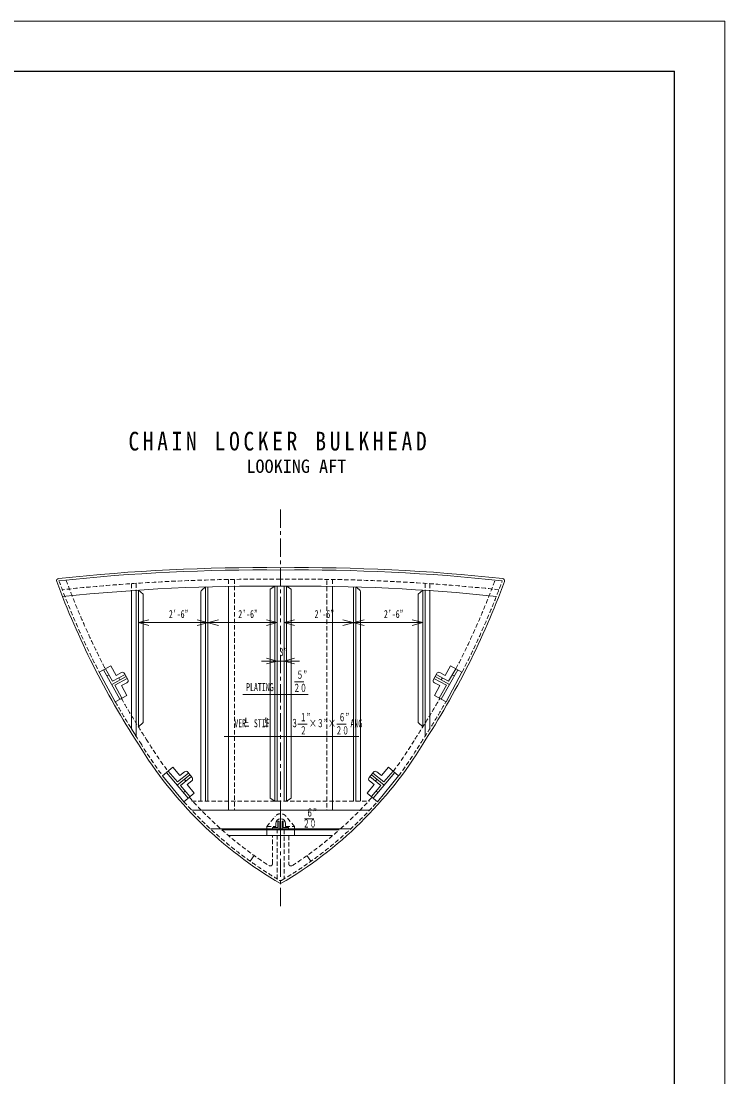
# Model space of a CAD drawing. Units: millimetres, scale not verified. Extents: x -16408 to 16408, y -11606 to 11606.
# Drawn here: x 8677 to 16408, y 0 to 11606 of the extents above; entities that cross this region are included whole.
import ezdxf
from ezdxf.enums import TextEntityAlignment as Align

# ---------------------------------------------------------------- set-up
doc = ezdxf.new("R2010")
doc.units = ezdxf.units.MM
doc.header["$LTSCALE"] = 40
doc.linetypes.add('CHAIN1', pattern=[8, 5, -1, 1, -1])
doc.linetypes.add('DASHED1', pattern=[1.8, 1.2, -0.6])
for name, color, linetype, lineweight in [('0-0_0', 3, 'Continuous', 18), ('0-1_芯', 4, 'CHAIN1', 18), ('0-2_寸法', 2, 'Continuous', 18), ('0-F_枠', 3, 'Continuous', 18)]:
    doc.layers.add(name, color=color, linetype=linetype, lineweight=lineweight)
doc.styles.add('ＭＳ ゴシック', font='')
doc.styles.get('ＭＳ ゴシック').set_extended_font_data('MS Gothic')

msp = doc.modelspace()

# ---------------------------------------------------------------- linework, layer by layer
at = {"layer": '0-0_0', "color": 1, "linetype": 'DASHED1'}
for p, q in [((10956.26, 5467.95), (10956.26, 5391.75)), ((11019.76, 5468.95), (11019.76, 2931.1)), ((12035.76, 5458.39), (12035.76, 2931.1)), ((12099.26, 5467.95), (12099.26, 5391.74)), ((9889.46, 5421.94), (9889.46, 5345.56)), ((9940.26, 5425.39), (9940.26, 5349.02)), ((13115.26, 5425.39), (13115.26, 5349.02)), ((13166.06, 5421.94), (13166.06, 5345.56)), ((10551.31, 3032.7), (12504.22, 3032.7)), ((11375.36, 2753.3), (11468.69, 2864.93)), ((11680.16, 2753.3), (11586.84, 2864.93)), ((11375.36, 2753.3), (11473.82, 2753.3)), ((11489.66, 2176.45), (11489.66, 2715.2)), ((11565.86, 2715.2), (11565.86, 2176.45)), ((11581.71, 2753.3), (11680.16, 2753.3)), ((11438.86, 2343.74), (11438.86, 2651.7)), ((11616.66, 2651.7), (11616.66, 2343.74))]:
    msp.add_line(p, q, dxfattribs=at)
at = {"layer": '0-0_0'}
for p, q in [((9889.46, 5345.56), (9889.46, 3825.34)), ((9940.26, 5349.02), (9940.26, 3744.82)), ((9965.66, 5350.7), (10016.46, 5307.72)), ((9965.66, 5350.7), (9965.66, 3847.2)), ((10702.26, 5385.77), (10660.41, 5350.18)), ((10702.26, 5385.77), (10702.26, 3032.7)), ((10727.66, 5386.51), (10727.66, 3032.7)), ((10956.26, 5391.75), (10956.26, 2931.1)), ((11464.26, 5394.28), (11413.46, 5360.29)), ((11413.46, 5360.29), (11413.46, 3065.61)), ((11464.26, 5394.28), (11464.26, 3032.7)), ((11489.66, 5394.07), (11489.66, 3032.7)), ((11565.86, 5394.07), (11565.86, 3032.7)), ((11591.26, 5394.28), (11642.06, 5360.29)), ((11591.26, 5394.28), (11591.26, 3032.7)), ((11642.06, 5360.29), (11642.06, 3065.61)), ((12099.26, 5391.74), (12099.26, 2931.1)), ((12327.86, 5386.51), (12327.86, 3032.7)), ((12353.26, 5385.77), (12394.27, 5353.85)), ((12353.26, 5385.77), (12353.26, 3032.7)), ((13039.06, 5307.72), (13089.86, 5350.7)), ((13089.86, 5350.7), (13089.86, 3847.2)), ((13115.26, 5349.02), (13115.26, 3744.82)), ((13166.06, 5345.56), (13166.06, 3825.34)), ((10016.46, 5307.72), (10016.46, 3895.75)), ((10651.46, 5330.83), (10651.46, 3032.7)), ((12404.06, 5333.81), (12404.06, 3032.7)), ((13039.06, 5307.72), (13039.06, 3895.75)), ((9535.18, 4448.33), (9662.78, 4519.63)), ((9535.18, 4448.33), (9709.8, 4122.9)), ((9762.53, 4152.37), (9582.4, 4474.71)), ((9681.72, 4349.05), (9604.57, 4487.1)), ((9642.64, 4418.96), (9620.06, 4407.33)), ((9662.78, 4519.63), (9720.08, 4412.88)), ((9681.72, 4349.05), (9819.27, 4422.87)), ((9720.08, 4412.88), (9778.87, 4444.43)), ((9813.26, 4434.06), (9849.3, 4366.92)), ((13242.27, 4434.06), (13206.23, 4366.92)), ((13373.81, 4349.05), (13236.26, 4422.87)), ((13335.45, 4412.88), (13276.66, 4444.43)), ((13293, 4152.37), (13473.13, 4474.71)), ((13392.75, 4519.63), (13335.45, 4412.88)), ((13520.35, 4448.33), (13345.73, 4122.9)), ((13373.81, 4349.05), (13450.96, 4487.1)), ((13520.35, 4448.33), (13392.75, 4519.63)), ((13412.89, 4418.96), (13435.47, 4407.33)), ((9671.73, 4314.86), (9831.28, 4400.49)), ((9706.5, 4304.7), (9843.29, 4378.11)), ((9784.7, 4164.76), (9706.5, 4304.7)), ((9750.87, 4386.17), (9762.88, 4363.79)), ((9780.14, 4300.98), (9838.93, 4332.53)), ((9780.14, 4300.98), (9837.43, 4194.22)), ((13349.03, 4304.7), (13212.24, 4378.11)), ((13275.39, 4300.98), (13216.6, 4332.53)), ((13275.39, 4300.98), (13218.1, 4194.22)), ((13383.8, 4314.86), (13224.25, 4400.49)), ((13270.83, 4164.76), (13349.03, 4304.7)), ((13304.66, 4386.17), (13292.64, 4363.79)), ((9709.8, 4122.9), (9837.43, 4194.22)), ((13345.73, 4122.9), (13218.1, 4194.22)), ((9965.66, 3847.2), (10016.46, 3895.75)), ((13039.06, 3895.75), (13089.86, 3847.2)), ((9889.46, 3825.34), (9940.26, 3744.82)), ((10231.29, 3310.93), (10342.83, 3405.41)), ((10342.83, 3405.41), (10419.55, 3311.64)), ((12712.7, 3405.41), (12635.98, 3311.64)), ((12824.24, 3310.93), (12712.7, 3405.41)), ((10231.29, 3310.93), (10465.14, 3025.08)), ((10511.23, 3064.12), (10272.57, 3345.89)), ((10394.16, 3241.63), (10291.95, 3362.31)), ((10390.92, 3206.16), (10531.06, 3320.84)), ((10394.16, 3241.63), (10514.98, 3340.49)), ((10419.55, 3311.64), (10471.19, 3353.89)), ((10427, 3202.86), (10547.15, 3301.18)), ((10487.07, 3252.02), (10470.99, 3271.68)), ((10499.98, 3213.35), (10551.62, 3255.61)), ((10506.94, 3350.32), (10555.19, 3291.35)), ((12548.59, 3350.32), (12500.34, 3291.35)), ((12555.55, 3213.35), (12503.91, 3255.61)), ((12628.53, 3202.86), (12508.38, 3301.18)), ((12664.61, 3206.16), (12524.46, 3320.84)), ((12661.37, 3241.63), (12540.55, 3340.49)), ((12544.3, 3064.12), (12782.96, 3345.89)), ((12568.45, 3252.02), (12584.54, 3271.68)), ((12635.98, 3311.64), (12584.34, 3353.89)), ((12824.24, 3310.93), (12590.39, 3025.08)), ((12661.37, 3241.63), (12763.58, 3362.31)), ((10530.61, 3080.54), (10427, 3202.86)), ((10478.8, 3141.7), (10459.42, 3125.28)), ((10499.98, 3213.35), (10576.7, 3119.58)), ((12555.55, 3213.35), (12478.82, 3119.58)), ((12524.92, 3080.54), (12628.53, 3202.86)), ((12576.72, 3141.7), (12596.11, 3125.28)), ((10465.14, 3025.08), (10576.7, 3119.58)), ((11464.26, 3032.7), (11413.46, 3065.61)), ((11464.26, 3032.7), (11489.66, 3032.7)), ((11565.86, 3032.7), (11591.26, 3032.7)), ((11591.26, 3032.7), (11642.06, 3065.61)), ((12590.39, 3025.08), (12478.82, 3119.58)), ((10551.31, 2931.1), (12504.22, 2931.1)), ((11473.82, 2753.3), (11474.05, 2785.77)), ((11498.6, 2811.28), (11498.6, 2740.6)), ((11498.6, 2811.28), (11511.3, 2811.28)), ((11511.3, 2811.28), (11511.3, 2727.9)), ((11524.84, 2836.22), (11530.68, 2836.22)), ((11527.76, 2836.22), (11527.76, 2651.7)), ((11544.23, 2811.28), (11544.23, 2727.9)), ((11556.93, 2811.28), (11544.23, 2811.28)), ((11556.93, 2811.28), (11556.93, 2740.6)), ((11581.71, 2753.3), (11581.48, 2785.77)), ((10756.06, 2727.9), (12299.47, 2727.9)), ((12172.11, 2715.2), (10883.42, 2715.2)), ((11375.36, 2753.3), (11375.36, 2651.7)), ((11440.29, 2740.6), (11498.6, 2740.6)), ((11440.29, 2740.6), (11440.29, 2727.9)), ((11615.24, 2740.6), (11556.93, 2740.6)), ((11615.24, 2740.6), (11615.24, 2727.9)), ((11680.16, 2753.3), (11680.16, 2651.7)), ((10956.68, 2651.7), (12098.85, 2651.7)), ((11238.36, 2432.3), (11194.05, 2370.31)), ((11817.17, 2432.3), (11861.48, 2370.31))]:
    msp.add_line(p, q, dxfattribs=at)
for centre, radius, start, end in [((11313.06, -15196.44), 20794.47, 89.40841, 96.13784), ((11313.06, -15196.44), 20769.08, 89.40841, 96.13784), ((11742.47, -15196.44), 20794.47, 83.86216, 90.59159), ((11742.47, -15196.44), 20769.08, 83.86216, 90.59159), ((9092.42, 5453.57), 25.4, 96.13784, 200.22416), ((13963.11, 5453.57), 25.4, 339.77584, 83.86216), ((17425.23, 8523.44), 8905.7, 200.22416, 213.11077), ((11313.56, -15202.98), 20597.82, 89.40415, 96.08094), ((10676.86, 5330.83), 25.4, 130.38009, 180), ((11742.47, -15196.44), 20591.28, 83.9918, 90.59743), ((12378.66, 5333.81), 25.4, 0, 52.09936), ((5630.3, 8523.44), 8905.7, 326.88923, 339.77584), ((9790.88, 4422.05), 25.4, 28.22375, 118.22375), ((13264.65, 4422.05), 25.4, 61.77625, 151.77625), ((9826.92, 4354.91), 25.4, 298.22375, 28.22375), ((13228.61, 4354.91), 25.4, 151.77625, 241.77625), ((13757.65, 5957.27), 4434.3, 211.22372, 239.80975), ((9297.88, 5957.27), 4434.3, 300.19025, 328.77628), ((10487.28, 3334.24), 25.4, 39.29221, 129.29221), ((10535.53, 3275.26), 25.4, 309.29221, 39.29221), ((12519.99, 3275.26), 25.4, 140.70779, 230.70779), ((12568.25, 3334.24), 25.4, 50.70779, 140.70779), ((11524.84, 2785.42), 50.8, 90, 179.60603), ((11530.68, 2785.42), 50.8, 0.39397, 90)]:
    msp.add_arc(centre, radius, start, end, dxfattribs=at)
at = {"layer": '0-0_0', "color": 1, "linetype": 'DASHED1'}
for centre, radius, start, end in [((11313.06, -15196.44), 20667.47, 89.40841, 96.06538), ((17425.23, 8523.44), 8804.1, 200.34963, 207.29952), ((11742.47, -15196.44), 20667.47, 83.93462, 90.59159), ((5630.3, 8523.44), 8804.1, 332.70048, 339.65037), ((17425.23, 8523.44), 8880.3, 200.22416, 207.3158), ((5630.3, 8523.44), 8880.3, 332.6842, 339.77584), ((17425.23, 8523.44), 8880.3, 209.69863, 213.11347), ((17425.23, 8523.44), 8804.1, 209.70298, 213.12169), ((5630.3, 8523.44), 8804.1, 326.87831, 330.29702), ((5630.3, 8523.44), 8880.3, 326.88653, 330.30137), ((13757.65, 5957.27), 4408.9, 211.21829, 216.88617), ((13757.65, 5957.27), 4332.7, 211.20166, 216.82668), ((9297.88, 5957.27), 4332.7, 323.17332, 328.79834), ((9297.88, 5957.27), 4408.9, 323.11383, 328.78171), ((13757.65, 5957.27), 4408.9, 221.68703, 239.42268), ((13757.65, 5957.27), 4332.7, 221.71205, 228.18907), ((9297.88, 5957.27), 4408.9, 300.57732, 318.31297), ((9297.88, 5957.27), 4332.7, 311.81093, 318.28795), ((11527.76, 2816.8), 76.2, 39.16744, 140.83256), ((13757.65, 5957.27), 4332.7, 228.44161, 237.0275), ((9297.88, 5957.27), 4332.7, 302.9725, 311.55839), ((11413.46, 2343.74), 25.4, 237.0275, 360), ((11642.06, 2343.74), 25.4, 180, 302.9725), ((11527.76, 2183.33), 25.4, 239.42268, 300.57732)]:
    msp.add_arc(centre, radius, start, end, dxfattribs=at)
at = {"layer": '0-1_芯'}
msp.add_line((11527.76, 6237.34), (11527.76, 1850.25), dxfattribs=at)
at = {"layer": '0-2_寸法', "color": 7}
for p, q in [((10727.66, 5146.23), (10727.66, 4993.83)), ((11489.66, 4723.03), (11489.66, 4570.63)), ((11565.86, 4723.03), (11565.86, 4570.63))]:
    msp.add_line(p, q, dxfattribs=at)
at = {"layer": '0-2_寸法'}
for p, q in [((9965.66, 4993.83), (10081.58, 5024.89)), ((9965.66, 4993.83), (10081.58, 4962.78)), ((9965.66, 4993.83), (11489.66, 4993.83)), ((10843.58, 5024.89), (10611.75, 4962.78)), ((10843.58, 4962.78), (10611.75, 5024.89)), ((11489.66, 4993.83), (11373.75, 5024.89)), ((11489.66, 4993.83), (11373.75, 4962.78)), ((11565.86, 4993.83), (11681.78, 5024.89)), ((11565.86, 4993.83), (11681.78, 4962.78)), ((11565.86, 4993.83), (13089.86, 4993.83)), ((12443.78, 5024.89), (12211.95, 4962.78)), ((12443.78, 4962.78), (12211.95, 5024.89)), ((13089.86, 4993.83), (12973.95, 5024.89)), ((13089.86, 4993.83), (12973.95, 4962.78)), ((11318.98, 4570.63), (11736.55, 4570.63)), ((11489.66, 4570.63), (11373.75, 4601.69)), ((11489.66, 4570.63), (11373.75, 4539.57)), ((11565.86, 4570.63), (11681.78, 4601.69)), ((11565.86, 4570.63), (11681.78, 4539.57)), ((11681.81, 4343.57), (11784.4, 4343.57)), ((11113.63, 4203.25), (11829.75, 4203.25)), ((11131.93, 3854.41), (11177.56, 3854.41)), ((11349.03, 3854.41), (11391.57, 3854.41)), ((11718.39, 3876.96), (11820.98, 3876.96)), ((12144.94, 3876.96), (12247.53, 3876.96)), ((10907.3, 3740), (12387.05, 3740)), ((11789.81, 2835.07), (11892.41, 2835.07))]:
    msp.add_line(p, q, dxfattribs=at)
at = {"layer": '0-F_枠'}
msp.add_line((-16408.2, 11605.8), (16408.2, 11605.8), dxfattribs=at)
at = {"layer": '0-F_枠', "lineweight": 25}
msp.add_line((-15856.2, 11053.8), (15855.92, 11053.8), dxfattribs=at)
at = {"layer": '0-F_枠'}
msp.add_lwpolyline([(-16408.2, -11605.8), (16408.2, -11605.8), (16408.2, 11605.8)], dxfattribs=at)
at = {"layer": '0-F_枠', "lineweight": 25}
msp.add_lwpolyline([(-15856.2, -11053.8), (15855.92, -11053.8), (15855.92, 11053.8)], dxfattribs=at)

# ---------------------------------------------------------------- texts
at = {"layer": '0-2_寸法', "style": 'ＭＳ ゴシック'}
msp.add_text('LOOKING AFT', height=146.6, dxfattribs=at).set_placement((11151.94, 6595.5), align=Align.BOTTOM_LEFT)
for s, height, width, p in [("2'-6”", 87.98, 0.6, (10300.54, 5017.58)), ("2'-6”", 87.98, 0.6, (11062.54, 5017.58)), ("2'-6”", 87.98, 0.6, (11900.74, 5017.58)), ("2'-6”", 87.98, 0.6, (12662.74, 5017.58)), ('3”', 87.98, 0.6, (11516.51, 4599.47)), ('５”', 87.98, 0.6, (11703.07, 4349.54)), ('PLATING', 87.98, 0.6, (11148.85, 4214.01)), ('２０', 87.98, 0.6, (11667.73, 4204.1)), ('L', 58.65, 0.9, (11133.25, 3871.81)), ('R', 58.65, 0.9, (11349.86, 3871.65)), ('１”', 87.98, 0.6, (11739.65, 3882.93)), ('６”', 87.98, 0.6, (12166.2, 3882.93)), ('VER  STIF', 87.98, 0.6, (11018.7, 3816.98)), ('３', 87.98, 0.6, (11644.36, 3817.8)), ('２', 87.98, 0.6, (11740.3, 3737.49)), ('×', 87.98, 0.6, (11839.33, 3816.63)), ('３”', 87.98, 0.6, (11927.19, 3816.8)), ('×', 87.98, 0.6, (12049.09, 3816.8)), ('２０', 87.98, 0.6, (12130.86, 3737.49)), ('ANG', 87.98, 0.6, (12294.91, 3815.65)), ('６”', 87.98, 0.6, (11809.83, 2834.83)), ('２０', 87.98, 0.6, (11772.43, 2714.83))]:
    msp.add_text(s, height=height, dxfattribs=dict(at, width=width)).set_placement(p, align=Align.BOTTOM_LEFT)
at = {"layer": '0-2_寸法', "insert": (9856.01, 6882.47), "char_height": 205.3, "attachment_point": 7, "style": 'ＭＳ ゴシック'}
msp.add_mtext('\\T1.33;\\W0.85;CHAIN\\~LOCKER\\~BULKHEAD', dxfattribs=at)

doc.saveas('drawing.dxf')
